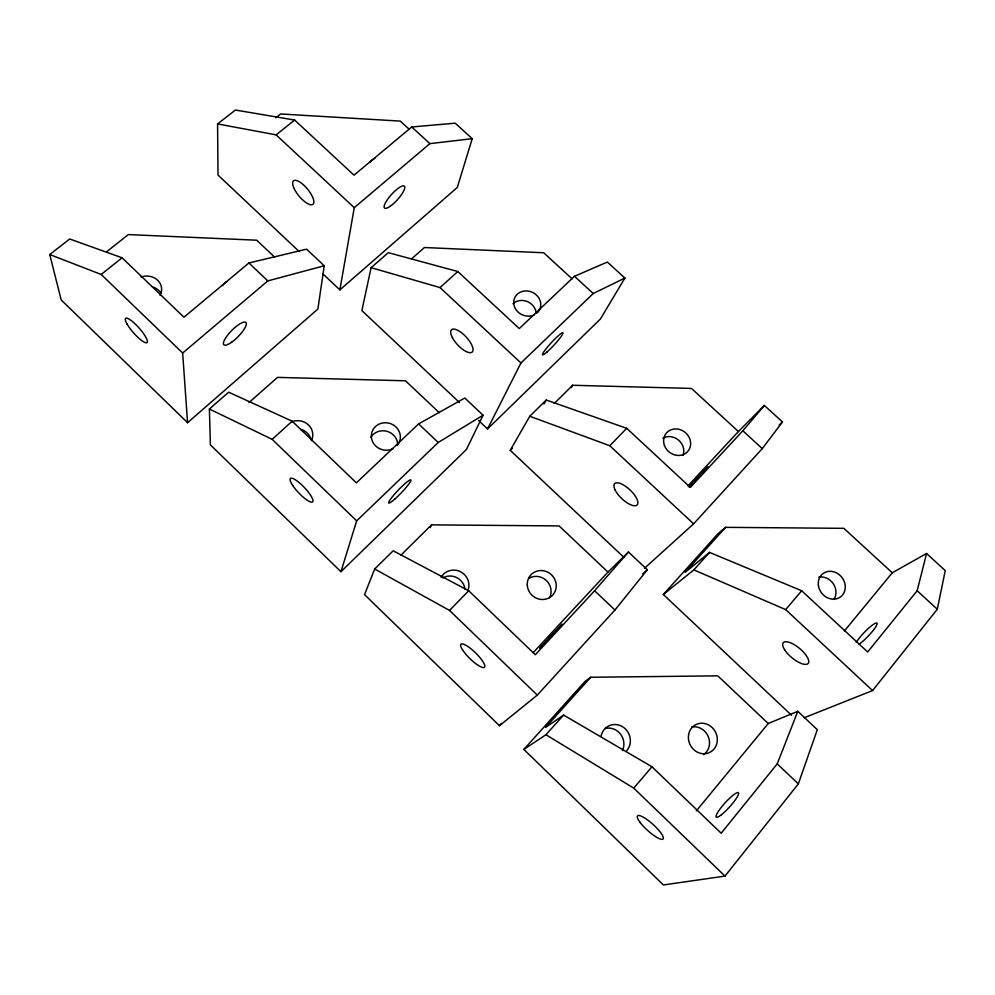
<?xml version="1.0" encoding="UTF-8"?>
<svg xmlns="http://www.w3.org/2000/svg" width="995" height="995" viewBox="0 0 995 995"><rect width="100%" height="100%" fill="white"/><g stroke="black" fill="none" stroke-linecap="round" stroke-linejoin="round"><path stroke-width="1.49" d="M324.221 265.764L317.902 309.022L187.57 422.701L61.193 299.93L49.75 254.533L69.712 238.999L122.074 257.792L183.938 317.231L248.899 262.978L306.572 249.16L324.221 265.764L267.804 280.913L182.657 353.026L187.57 422.701M339.88 289.868L354.27 207.681L429.89 143.628L472.215 138.691L457.302 187.446L339.88 289.868L322.952 273.923M804.283 717.718L872.578 690.58L937.302 609.226L945.25 570.583L926.556 553.506L892.279 572.784L844.369 631.004M478.57 420.487L487.55 428.944L600.395 319.034L624.872 278.065L607.348 262.071L574.463 276.287L519.266 328.574L457.799 271.523L388.299 252.668L371.11 267.68L361.869 310.589L459.491 402.527M892.279 572.784L843.859 528.333L725.591 527.338L685.182 572.274L709.522 552.399L801.696 590.756L867.665 651.999L917.166 590.756L926.556 553.506M340.949 571.715L356.67 520.858L438.223 442.476L483.06 415.201L464.814 398.037L418.621 423.895L356.372 482.849L292.194 421.208L228.639 392.192L209.385 409.032L210.393 444.877L340.949 571.715L466.419 449.516L483.06 415.201M768.239 723.514L717.781 675.841L590.731 677.259L584.948 681.538L523.855 749.409L663.391 884.965L724.982 876.097L798.338 783.886L817.33 729.683L797.791 711.301L768.239 723.514L696.338 810.888M590.731 677.259L545.596 727.444L563.593 715.069L651.961 766.772L721.164 833.238L777.232 763.874L797.791 711.301M628.454 551.989L594.612 590.744L535.322 654.735L468.695 590.744L393.174 550.795L374.68 568.991L364.543 594.624L499.465 725.716L537.312 695.095L614.947 610.022L647.335 569.749L628.454 551.989L607.97 572.088L533.071 652.782M430.263 527.499L431.544 524.862L559.128 525.932L607.97 572.088M487.55 428.944L520.957 362.976L593.231 293.513L624.872 278.065M624.114 557.561L510.236 450.312L529.775 416.258L546.243 400.04L626.713 428.323L690.368 487.413L742.842 430.785L764.371 405.438L782.468 421.955L762.269 448.621L693.614 523.843L644.474 568.294M543.966 403.908L546.243 400.04M571.205 387.64L572.66 385.264L691.475 388.436L738.414 431.531L764.371 405.438M523.855 749.409L545.944 734.733L633.778 788.139L651.961 766.772M791.547 715.256L663.317 594.488L693.851 569.886L785.664 609.599L801.696 590.756M545.944 734.733L563.593 715.069M693.851 569.886L709.522 552.399M663.317 594.488L718.104 533.631L725.591 527.338M688.926 487.015L708.017 466.966L689.635 486.692M499.465 725.716L501.555 723.427M687.955 485.908L738.414 431.531M374.68 568.991L449.541 610.445L468.695 590.744M529.775 416.258L609.773 445.735L626.713 428.323M400.823 555.26L431.544 524.862M554.215 403.51L572.66 385.264M510.236 450.312L512.437 448.136M779.122 425.114L782.468 421.955M209.385 409.032L272.145 439.33L292.194 421.208M371.11 267.68L440.026 287.58L457.799 271.523M642.72 573.879L647.335 569.749M248.974 402.589L277.493 377.379L405.525 380.799L439.305 412.726M411.656 258.812L424.417 247.531L543.693 252.755L572.15 278.886M472.215 138.691L455.237 123.181L411.743 126.974L354.021 175.182L294.644 120.059L235.429 110.035L217.582 123.927L218.017 175.095L299.259 251.611M49.75 254.533L101.191 274.458L122.074 257.792M217.582 123.927L276.112 134.86L294.644 120.059M106.564 251.822L128.343 234.584L256.722 240.205L274.595 257.096M275.814 117.771L280.627 113.965L400.288 121.104L409.355 129.425M411.743 126.974L429.89 143.628M574.463 276.287L593.231 293.513M742.842 430.785L762.269 448.621M917.166 590.756L937.302 609.226M276.112 134.86L354.27 207.681M440.026 287.58L520.957 362.976M609.773 445.735L693.614 523.843M785.664 609.599L872.578 690.58M248.899 262.978L267.804 280.913M418.621 423.895L438.223 442.476M594.612 590.744L614.947 610.022M777.232 763.874L798.338 783.886M101.191 274.458L182.657 353.026M272.145 439.33L356.67 520.858M449.541 610.445L537.312 695.095M633.778 788.139L724.982 876.097M662.894 438.186A13.88 12.512 40 0 1 678.627 440.176A13.88 12.512 40 0 1 682.993 455.374M512.985 303.724A13.607 12.189 25.6 0 1 527.362 301.572A13.607 12.189 25.6 0 1 536.181 313.338M534.589 314.706A13.806 12.338 25.6 0 1 513.818 304.184A13.806 12.338 25.6 0 1 531.206 291.846A13.806 12.338 25.6 0 1 537.288 312.791M601.092 736.176A15.621 14.602 65.6 0 1 622.062 726.437A15.621 14.602 65.6 0 1 626.775 750.64M604.661 728.651A15.373 14.39 66.1 0 1 620.246 733.788A15.373 14.39 66.1 0 1 622.435 750.591M691.6 727.034A15.286 13.98 63.6 0 1 708.191 736.387A15.286 13.98 63.6 0 1 703.527 754.658M141.029 277.033A14.9 13.196 0.4 0 1 157.695 280.291A14.9 13.196 0.4 0 1 160.008 295.254M152.297 286.821A14.676 13.022 0.1 0 1 160.904 293.177M222.47 285.664A14.589 13.047 5.4 0 1 226.848 281.672M291.771 421.83A14.863 13.893 6.3 0 1 308.487 424.94A14.863 13.893 6.3 0 1 311.36 440.661M300.677 429.342A14.639 13.706 5.8 0 1 310.925 439.193M370.924 437.265A14.378 13.507 16 0 1 386.906 431.295A14.378 13.507 16 0 1 397.689 444.554M393.336 448.534A14.602 13.681 16.3 0 1 371.458 437.862A14.602 13.681 16.3 0 1 389.779 423.397A14.602 13.681 16.3 0 1 397.142 445.524M441.096 577.349A14.975 14.49 35.5 0 1 460.548 571.739A14.975 14.49 35.5 0 1 467.737 590.881M442.887 577.908A14.738 14.278 35.9 0 1 464.988 589.139M529.104 578.269A14.639 13.918 45.3 0 1 546.392 580.558A14.639 13.918 45.3 0 1 549.551 597.759M370.016 162.409A13.694 11.878 15.5 0 1 374.928 158.304M856.285 642.397A15.522 2.699 -46.1 0 1 871.657 625.656A15.522 2.699 -46.1 0 1 875.177 627.721A15.522 2.699 -46.1 0 1 859.195 644.088M818.823 577.125A14.365 12.661 52.3 0 1 833.325 583.791A14.365 12.661 52.3 0 1 833.897 599.475M562.026 624.313L539.887 647.994L562.026 624.313M615.047 489.863A15.522 5.995 43.4 0 0 635.768 505.696A15.522 5.995 43.4 0 0 626.937 487.301A15.522 5.995 43.4 0 0 615.047 489.863M664.436 445.424A14.092 12.661 39.8 0 0 687.508 451.73A14.092 12.661 39.8 0 0 679.473 429.442A14.092 12.661 39.8 0 0 664.436 445.424M547.051 351.944A15.037 1.803 -47.2 0 0 562.996 333.201A15.037 1.803 -47.2 0 0 548.108 346.285A15.037 1.803 -47.2 0 0 547.051 351.944M452.426 337.691A15.211 5.808 47.1 0 0 471.792 352.329A15.211 5.808 47.1 0 0 461.357 332.604A15.211 5.808 47.1 0 0 452.426 337.691M721.4 814.743A16.517 3.035 -47.8 0 0 738.638 793.463A16.517 3.035 -47.8 0 0 721.91 806.572A16.517 3.035 -47.8 0 0 721.4 814.743M640.133 822.479A17.263 4.055 42.1 0 0 662.546 839.307A17.263 4.055 42.1 0 0 648.243 820.465A17.263 4.055 42.1 0 0 640.133 822.479M688.577 734.857A15.534 14.179 63.2 0 0 707.893 753.153A15.534 14.179 63.2 0 0 712.072 727.469A15.534 14.179 63.2 0 0 688.577 734.857M231.686 342.193A15.684 4.428 -45.3 0 0 246.014 322.604A15.684 4.428 -45.3 0 0 226.922 336.099A15.684 4.428 -45.3 0 0 231.686 342.193M127.173 324.246A16.169 3.681 48.5 0 0 146.277 342.815A16.169 3.681 48.5 0 0 135.544 324.295A16.169 3.681 48.5 0 0 127.173 324.246M395.102 498.806A15.957 2.015 -46.2 0 0 410.885 480.013A15.957 2.015 -46.2 0 0 393.361 495.572A15.957 2.015 -46.2 0 0 395.102 498.806M292.816 485.597A16.131 3.881 46.5 0 0 312.318 502.089A16.131 3.881 46.5 0 0 299.458 482.861A16.131 3.881 46.5 0 0 292.816 485.597M462.464 649.698A16.467 4.017 44.3 0 0 483.458 667.583A16.467 4.017 44.3 0 0 472.326 649.909A16.467 4.017 44.3 0 0 462.464 649.698M527.275 585.06A14.863 14.104 44.9 0 0 549.675 597.547A14.863 14.104 44.9 0 0 548.295 572.448A14.863 14.104 44.9 0 0 527.275 585.06M390.127 206.313A14.788 3.968 -47.8 0 0 404.741 186.873A14.788 3.968 -47.8 0 0 388.411 198.192A14.788 3.968 -47.8 0 0 390.127 206.313M293.637 187.47A15.261 5.51 50.3 0 0 311.982 204.746A15.261 5.51 50.3 0 0 304.084 185.406A15.261 5.51 50.3 0 0 293.637 187.47M784.781 650.021A16.231 6.032 39.7 0 0 807.368 664.051A16.231 6.032 39.7 0 0 794.93 645.071A16.231 6.032 39.7 0 0 784.781 650.021M818.387 585.271A14.589 12.811 52.1 0 0 839.979 597.298A14.589 12.811 52.1 0 0 836.994 573.145A14.589 12.811 52.1 0 0 818.387 585.271"/></g></svg>
